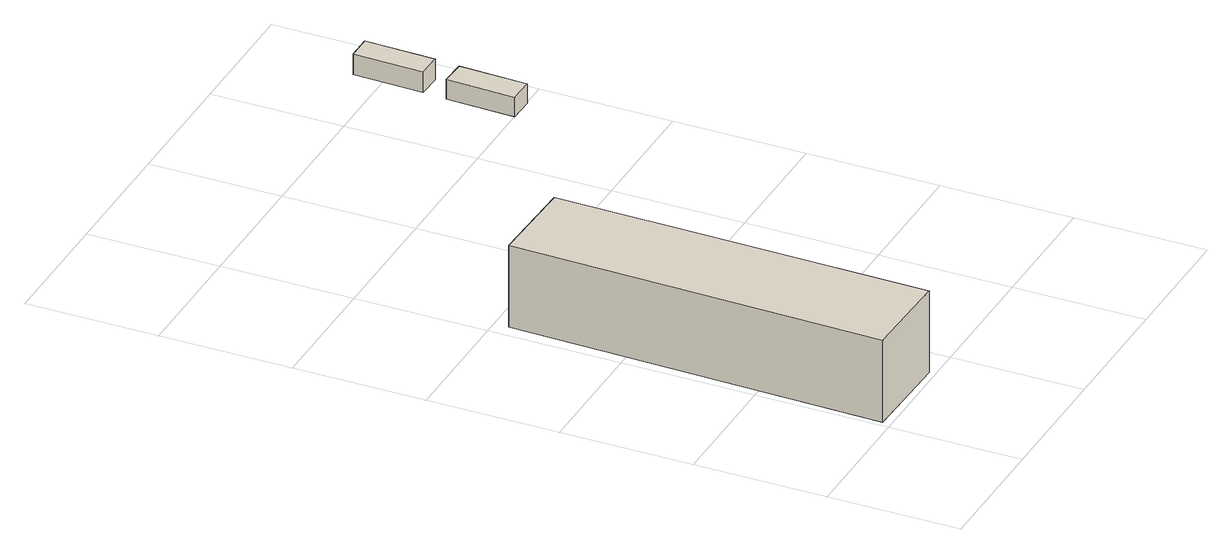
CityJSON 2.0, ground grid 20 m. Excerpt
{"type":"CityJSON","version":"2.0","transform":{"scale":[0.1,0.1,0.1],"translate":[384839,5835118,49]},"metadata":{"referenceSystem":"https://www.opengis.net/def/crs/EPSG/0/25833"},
"CityObjects":{
"building1":{"type":"Building","attributes":{"Gemeindeschluessel":"11000012","BezugspunktDach":"2200","function":"31001_3030","measuredHeight":16.32,"storeysAboveGround":1},"address":[{"country":"Germany","locality":"Berlin","thoroughfareNumber":"60 (5)","thoroughfareName":"Hubertusweg"}],"geometry":[{"type":"Solid","lod":"1","boundaries":[[[[0,1,2,3]],[[4,5,6,7]],[[4,7,3,2]],[[5,4,2,1]],[[6,5,1,0]],[[7,6,0,3]]]]}]},
"building2":{"type":"Building","attributes":{"Gemeindeschluessel":"11000012","BezugspunktDach":"2200","function":"51009_1610","measuredHeight":3.07,"storeysAboveGround":0},"address":[{"country":"Germany","locality":"Berlin"}],"geometry":[{"type":"Solid","lod":"1","boundaries":[[[[8,9,10,11]],[[12,13,14,15]],[[12,15,11,10]],[[13,12,10,9]],[[14,13,9,8]],[[15,14,8,11]]]]}]},
"building3":{"type":"Building","attributes":{"Gemeindeschluessel":"11000012","BezugspunktDach":"2200","function":"51009_1610","measuredHeight":3.79,"storeysAboveGround":0},"address":[{"country":"Germany","locality":"Berlin"}],"geometry":[{"type":"Solid","lod":"1","boundaries":[[[[16,17,18,19]],[[20,21,22,23]],[[20,23,19,18]],[[21,20,18,17]],[[22,21,17,16]],[[23,22,16,19]]]]}]}
},
"vertices":[
[153,10,138],[161,574,138],[21,578,138],[9,13,138],[21,578,8],[161,574,8],[153,10,8],[9,13,8],
[550,794,46],[553,897,46],[514,899,46],[511,795,46],[514,899,15],[553,897,15],[550,794,15],[511,795,15],
[553,933,48],[556,1040,48],[519,1040,48],[516,934,48],[519,1040,15],[556,1040,15],[553,933,15],[516,934,15]
]}
